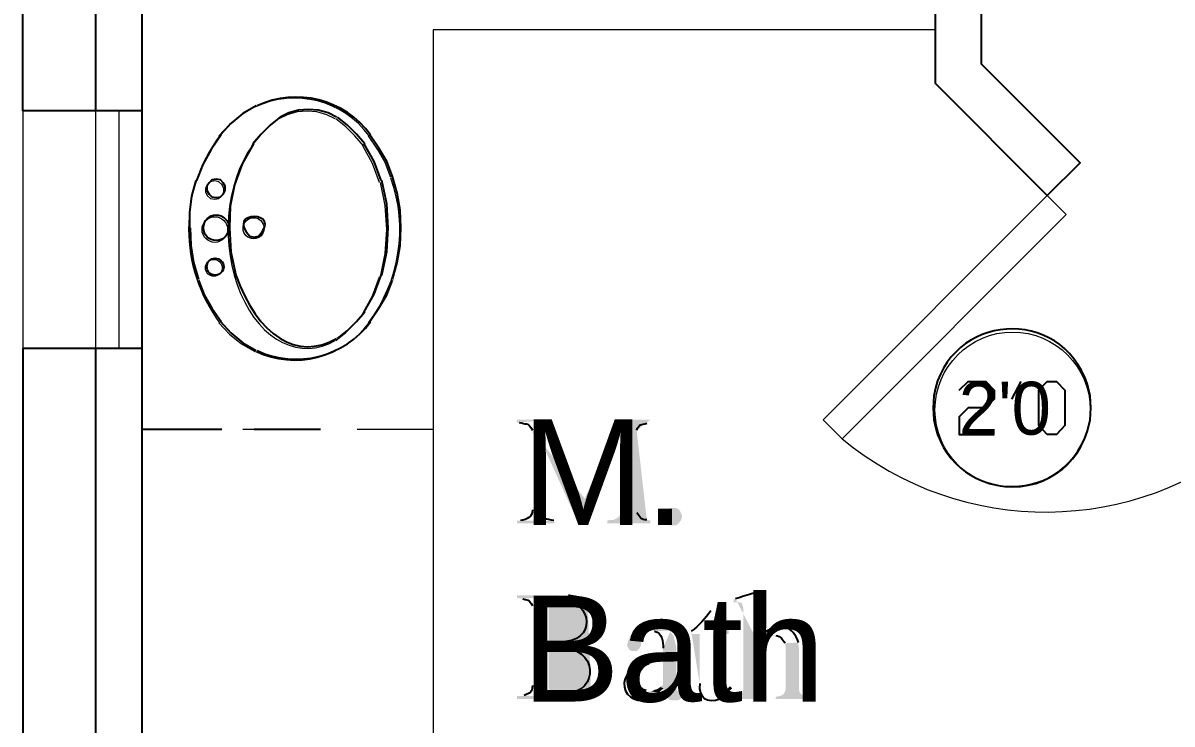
# Model space of a CAD drawing. Header units: inches. Extents: x -167 to 6071, y -6287 to -2731.
# Drawn here: x -112.1 to -25.2, y -5893.1 to -5840.1 of the extents above; entities that cross this region are included whole.
import ezdxf

# ---------------------------------------------------------------- set-up
doc = ezdxf.new("R2010")
doc.units = ezdxf.units.IN
doc.header["$LTSCALE"] = 96
doc.header["$MEASUREMENT"] = 0
doc.linetypes.add('Dash', pattern=[0.225, 0.15, -0.075])
doc.layers.add('Door label', color=5, linetype='Continuous', lineweight=5)
doc.layers.add('Doors', color=5, linetype='Continuous', lineweight=9)
doc.layers.add('Furniture', color=7, linetype='Continuous', lineweight=5, true_color=0x994d00)
doc.layers.add('PDF_Geometry', color=7, linetype='Continuous', true_color=0x4a4a4a)
doc.layers.add('PDF_Solid Fills', color=7, linetype='Continuous')
doc.styles.get("Standard").update_dxf_attribs({"font": 'arial.ttf'})

# ---------------------------------------------------------------- blocks, each defined once
blk = doc.blocks.new('Sink')
at = {"layer": 'Furniture'}
for points in [[(-2.293, 7.067), (-3.093, 7.92), (-4, 8.667), (-5.013, 9.253)], [(-11.147, 8.4), (-11.893, 7.813), (-12.587, 7.12), (-13.227, 6.373)], [(-13.173, 6.373), (-13.92, 5.04), (-14.453, 3.6)], [(-14.507, 3.6), (-14.88, 1.84), (-14.987, 0.027), (-14.88, -1.787), (-14.507, -3.547)], [(-15.307, -3.92), (-14.88, -5.04), (-14.293, -6.053), (-13.6, -7.067)], [(-14.453, -3.547), (-13.92, -4.987), (-13.173, -6.32)], [(-13.227, -6.32), (-12.587, -7.067), (-11.893, -7.76), (-11.147, -8.347)], [(-11.093, -8.347), (-10.453, -8.667), (-9.707, -8.88), (-8.96, -8.933), (-8.213, -8.88), (-7.467, -8.667), (-6.827, -8.347), (-6.08, -7.76), (-5.387, -7.067), (-4.747, -6.32)], [(-5.013, -9.253), (-4, -8.667), (-3.093, -7.92), (-2.293, -7.067)]]:
    blk.add_lwpolyline(points, dxfattribs=at)
blk.add_lwpolyline([(-1.973, -2.267), (-2.293, -2.32), (-2.507, -2.533), (-2.667, -2.8), (-2.667, -3.12), (-2.507, -3.387), (-2.293, -3.6), (-1.973, -3.653), (-1.653, -3.6), (-1.44, -3.387), (-1.28, -3.12), (-1.28, -2.8), (-1.44, -2.533), (-1.653, -2.32)], close=True, dxfattribs=at)
for centre, radius in [((-1.908, 2.91), 0.637), ((-1.982, 0.018), 0.969), ((-4.913, -0.078), 0.798)]:
    blk.add_circle(centre, radius, dxfattribs=at)
for centre, radius, start, end in [((-8.025, 2.919), 6.992, 64.96534, 143.60901), ((-4.365, 0.025), 11.613, 142.67613, 199.5796), ((-11.813, 0), 11.813, 323.25944, 36.74056), ((-8.035, -2.956), 6.962, 216.19077, 295.23489)]:
    blk.add_arc(centre, radius, start, end, dxfattribs=at)
blk.add_ellipse((-8.858, 0.171), major_axis=(-0.18, 8.837), ratio=0.664092, start_param=3.873962, end_param=6.643025, dxfattribs=at)

msp = doc.modelspace()

# ---------------------------------------------------------------- hatches: boundary and pattern name
at = {"layer": 'PDF_Solid Fills', "transparency": 33554559}
h = msp.add_hatch(color=256, dxfattribs=at)
h.paths.add_polyline_path([(-72.31, -5870.069), (-74.71, -5870.069), (-74.71, -5870.282), (-74.55, -5870.282)], flags=0)
h.paths.add_polyline_path([(-73.537, -5870.869), (-73.537, -5871.082), (-73.003, -5871.455), (-70.07, -5877.909), (-69.59, -5876.042)], flags=0)
h = msp.add_hatch(color=256, dxfattribs=at)
h.paths.add_polyline_path([(-64.63, -5870.069), (-66.977, -5870.069), (-69.59, -5876.042), (-70.07, -5877.909), (-69.91, -5877.909), (-66.87, -5871.189), (-65.643, -5871.082), (-65.643, -5870.869)], flags=0)
h.paths.add_polyline_path([(-64.897, -5870.335), (-64.63, -5870.282)], flags=0)
h = msp.add_hatch(color=256, dxfattribs=at)
h.paths.add_polyline_path([(-73.537, -5871.082), (-73.537, -5876.895)], flags=0)
h.paths.add_polyline_path([(-74.443, -5877.695), (-74.71, -5877.695), (-74.71, -5877.909), (-71.883, -5877.909), (-71.883, -5877.695), (-71.937, -5877.695)], flags=0)
h.paths.add_polyline_path([(-73.003, -5876.949), (-73.003, -5871.455)], flags=0)
h = msp.add_hatch(color=256, dxfattribs=at)
h.paths.add_polyline_path([(-65.643, -5871.082), (-66.87, -5871.189), (-66.87, -5877.109), (-66.923, -5877.269), (-67.03, -5877.429), (-67.19, -5877.535), (-67.403, -5877.642), (-67.617, -5877.642), (-67.883, -5877.695), (-67.883, -5877.909), (-64.63, -5877.909), (-64.63, -5877.695), (-64.897, -5877.642)], flags=0)
h.paths.add_polyline_path([(-65.643, -5877.109), (-65.643, -5876.895)], flags=0)
for points in [[(-62.23, -5877.375), (-62.283, -5877.589), (-62.39, -5877.802), (-62.603, -5878.015), (-62.817, -5878.069), (-63.137, -5878.069), (-63.35, -5877.909), (-63.563, -5877.695), (-63.617, -5877.482), (-63.617, -5877.375), (-63.563, -5877.162), (-63.457, -5876.949), (-63.403, -5876.895), (-63.243, -5876.789), (-63.03, -5876.735), (-62.71, -5876.735), (-62.497, -5876.842), (-62.443, -5876.895), (-62.337, -5877.055), (-62.23, -5877.322)], [(-64.47, -5885.749), (-64.63, -5885.749), (-65.057, -5885.855), (-65.323, -5885.909), (-65.537, -5886.015), (-65.697, -5886.122), (-65.857, -5886.175), (-66.017, -5886.335), (-66.177, -5886.549), (-66.283, -5886.709), (-66.337, -5886.922), (-66.39, -5887.135), (-66.23, -5887.455), (-66.07, -5887.562), (-65.643, -5887.562), (-65.483, -5887.402), (-65.377, -5887.242), (-65.323, -5887.029), (-65.323, -5886.495), (-65.27, -5886.335), (-65.163, -5886.175), (-65.003, -5886.122), (-64.79, -5886.069), (-64.47, -5886.015), (-63.297, -5886.015), (-63.457, -5885.909), (-63.883, -5885.802), (-64.15, -5885.802)], [(-56.203, -5886.335), (-56.577, -5886.709), (-56.257, -5886.815), (-56.097, -5886.655), (-55.67, -5886.442), (-55.51, -5886.389), (-55.297, -5886.389)], [(-63.883, -5890.282), (-64.097, -5890.442), (-64.31, -5890.495), (-64.523, -5890.602), (-64.683, -5890.602), (-63.99, -5890.709), (-63.83, -5890.549), (-63.617, -5890.389)], [(-58.603, -5890.229), (-58.817, -5890.442), (-59.03, -5890.602), (-59.19, -5890.655), (-59.403, -5890.709), (-58.817, -5890.762), (-58.443, -5890.389)]]:
    msp.add_hatch(color=256, dxfattribs=at).paths.add_polyline_path(points)
h = msp.add_hatch(color=256, dxfattribs=at)
h.paths.add_polyline_path([(-71.403, -5883.349), (-74.71, -5883.349), (-74.71, -5883.562), (-74.55, -5883.562), (-74.283, -5883.615)], flags=0)
h.paths.add_polyline_path([(-73.537, -5884.149), (-73.537, -5890.175)], flags=0)
h.paths.add_polyline_path([(-74.177, -5890.922), (-74.39, -5890.975), (-74.71, -5890.975), (-74.71, -5891.189), (-70.817, -5891.189)], flags=0)
h.paths.add_polyline_path([(-69.11, -5890.869), (-68.897, -5890.762), (-71.19, -5890.762), (-71.51, -5890.709), (-71.937, -5890.709), (-72.15, -5890.602), (-72.31, -5890.442), (-72.31, -5887.349), (-71.777, -5887.349), (-69.163, -5887.242), (-69.377, -5887.189), (-69.643, -5887.135), (-69.857, -5887.082), (-69.643, -5887.029), (-69.377, -5886.922), (-72.31, -5886.869), (-72.31, -5884.202), (-72.257, -5883.989), (-72.097, -5883.829), (-71.617, -5883.829), (-69.163, -5883.775), (-69.377, -5883.669)], flags=0)
h.paths.add_polyline_path([(-70.817, -5883.349), (-71.083, -5883.349)], flags=0)
h = msp.add_hatch(color=256, dxfattribs=at)
h.paths.add_polyline_path([(-69.163, -5883.775), (-71.617, -5883.829), (-71.297, -5883.829)], flags=0)
h.paths.add_polyline_path([(-71.51, -5886.869), (-72.31, -5886.869), (-69.377, -5886.922)], flags=0)
h.paths.add_polyline_path([(-68.843, -5883.989), (-69.003, -5883.882)], flags=0)
h = msp.add_hatch(color=256, dxfattribs=at)
h.paths.add_polyline_path([(-56.577, -5883.135), (-56.79, -5883.189)], flags=0)
h.paths.add_polyline_path([(-58.177, -5883.615), (-58.337, -5883.669), (-58.337, -5883.882), (-57.857, -5883.882), (-57.75, -5883.935), (-57.697, -5883.935), (-57.643, -5884.149), (-57.59, -5884.415), (-57.59, -5890.442), (-57.643, -5890.655), (-57.75, -5890.815), (-57.91, -5890.922), (-58.337, -5891.029), (-58.337, -5891.189), (-55.83, -5891.189), (-55.83, -5891.029), (-56.043, -5891.029), (-56.203, -5890.975), (-56.363, -5890.869), (-56.47, -5890.709), (-56.577, -5890.495), (-56.577, -5887.082), (-56.47, -5886.975), (-56.257, -5886.815), (-56.577, -5886.709)], flags=0)
h = msp.add_hatch(color=256, dxfattribs=at)
h.paths.add_polyline_path([(-59.883, -5884.309), (-60.043, -5884.522)], flags=0)
h.paths.add_polyline_path([(-61.537, -5886.069), (-61.59, -5886.175), (-61.537, -5886.282), (-60.897, -5886.282), (-60.897, -5890.015)], flags=0)
h.paths.add_polyline_path([(-59.35, -5891.189), (-59.137, -5891.082), (-59.137, -5891.029), (-58.977, -5890.922), (-58.817, -5890.762), (-59.403, -5890.709), (-59.51, -5890.655), (-59.67, -5890.602), (-59.777, -5890.442), (-59.83, -5890.282), (-59.883, -5890.015), (-59.883, -5886.282), (-58.71, -5886.282), (-58.71, -5885.909), (-59.883, -5885.909)], flags=0)
h = msp.add_hatch(color=256, dxfattribs=at)
h.paths.add_polyline_path([(-63.297, -5886.015), (-64.47, -5886.015), (-64.31, -5886.069)], flags=0)
h.paths.add_polyline_path([(-63.67, -5887.349), (-63.67, -5887.775), (-63.937, -5887.829), (-64.363, -5888.042), (-63.67, -5888.042), (-63.67, -5890.122), (-63.883, -5890.282), (-63.617, -5890.389), (-63.617, -5890.495), (-63.563, -5890.762), (-63.35, -5891.082), (-63.19, -5891.242), (-63.03, -5891.295), (-62.657, -5891.295), (-62.443, -5891.242), (-62.23, -5891.082), (-62.123, -5890.975), (-61.963, -5890.869), (-61.75, -5890.709), (-62.39, -5890.655), (-62.55, -5890.602), (-62.657, -5890.442), (-62.657, -5887.402), (-62.71, -5887.082), (-62.87, -5886.442), (-62.977, -5886.282), (-63.137, -5886.122)], flags=0)
h = msp.add_hatch(color=256, dxfattribs=at)
h.paths.add_polyline_path([(-54.87, -5885.749), (-55.03, -5885.802)], flags=0)
h.paths.add_polyline_path([(-56.043, -5886.175), (-56.203, -5886.335), (-55.297, -5886.389), (-55.137, -5886.389)], flags=0)
h.paths.add_polyline_path([(-54.443, -5886.975), (-54.39, -5887.242), (-54.39, -5890.442), (-54.443, -5890.655), (-54.55, -5890.815), (-54.71, -5890.922), (-55.137, -5891.029), (-55.137, -5891.189), (-52.63, -5891.189), (-52.63, -5891.029), (-52.843, -5891.029), (-53.003, -5890.975), (-53.163, -5890.869), (-53.323, -5890.709), (-53.377, -5890.495), (-53.377, -5887.402), (-53.43, -5887.135), (-53.43, -5886.922)], flags=0)
h.paths.add_polyline_path([(-54.23, -5885.855), (-54.443, -5885.802), (-54.657, -5885.802)], flags=0)
h = msp.add_hatch(color=256, dxfattribs=at)
h.paths.add_polyline_path([(-69.163, -5887.242), (-71.777, -5887.349), (-71.723, -5887.349)], flags=0)
h.paths.add_polyline_path([(-70.923, -5890.709), (-71.19, -5890.762), (-68.897, -5890.762)], flags=0)
h.paths.add_polyline_path([(-68.79, -5887.455), (-68.95, -5887.349)], flags=0)
h = msp.add_hatch(color=256, dxfattribs=at)
h.paths.add_polyline_path([(-64.363, -5888.042), (-64.577, -5888.095)], flags=0)
h.paths.add_polyline_path([(-64.203, -5890.815), (-63.99, -5890.709), (-64.683, -5890.602), (-64.95, -5890.549)], flags=0)
h.paths.add_polyline_path([(-65.537, -5889.535), (-65.537, -5889.322), (-65.43, -5889.109)], flags=0)
h.paths.add_polyline_path([(-64.257, -5888.255), (-63.99, -5888.149), (-63.67, -5888.042)], flags=0)

# ---------------------------------------------------------------- linework, layer by layer
at = {"layer": 'Door label'}
msp.add_circle((-37.219, -5869.319), 5.877, dxfattribs=at)
at = {"layer": 'Doors'}
msp.add_line((-34.603, -5853.109), (-33.163, -5854.549), dxfattribs=at)
at = {"layer": 'Doors', "transparency": 33554687}
for points in [[(-112.097, -5846.709), (-112.097, -5864.682)], [(-106.603, -5846.709), (-106.603, -5864.682)], [(-104.843, -5846.709), (-104.843, -5864.682)], [(-34.603, -5853.109), (-51.563, -5870.069)], [(-33.163, -5854.549), (-50.123, -5871.509)]]:
    msp.add_lwpolyline(points, dxfattribs=at)
msp.add_lwpolyline([(-51.563, -5870.069), (-50.123, -5871.509, 0.364513), (-18.977, -5871.242), (-17.697, -5870.015)], format="xyb", dxfattribs=at)
at = {"layer": 'Furniture', "transparency": 33554687}
msp.add_lwpolyline([(-43.083, -5840.575), (-81.057, -5840.575), (-81.057, -5924.095)], dxfattribs=at)
at = {"layer": 'Furniture', "linetype": 'Dash', "ltscale": 0.4, "transparency": 33554687}
msp.add_lwpolyline([(-81.057, -5870.815), (-103.083, -5870.815)], dxfattribs=at)
at = {"layer": 'PDF_Geometry', "color": 7}
for points in [[(-103.083, -5846.709), (-112.097, -5846.709), (-112.097, -5781.589), (-108.577, -5781.589)], [(-103.083, -5988.575), (-103.083, -5816.575), (-43.083, -5816.575), (-43.083, -5844.629), (-34.603, -5853.109), (-32.097, -5850.655), (-39.563, -5843.189), (-39.563, -5832.575), (24.917, -5832.575), (24.917, -5872.575), (-10.177, -5872.575), (-15.137, -5867.615), (-17.59, -5870.069), (-13.75, -5873.962), (-16.577, -5876.789), (-14.07, -5879.295), (-10.87, -5876.095), (76.97, -5876.095), (76.97, -5872.575), (69.93, -5872.575), (69.93, -5864.575), (66.41, -5864.575), (66.41, -5872.575)], [(-112.097, -5832.575), (-106.603, -5832.575), (-106.603, -5846.709)], [(-103.083, -5864.682), (-112.097, -5864.682), (-112.097, -5900.949), (-103.083, -5900.949)], [(-106.603, -5864.682), (-106.603, -5900.949)]]:
    msp.add_lwpolyline(points, dxfattribs=at)
at = {"layer": 'PDF_Geometry'}
for points in [[(-94.443, -5846.335), (-95.457, -5846.922), (-96.363, -5847.669), (-97.163, -5848.522)], [(-88.363, -5847.189), (-89.003, -5846.869), (-89.75, -5846.655), (-90.497, -5846.602), (-91.243, -5846.655), (-91.99, -5846.869), (-92.63, -5847.189), (-93.377, -5847.775), (-94.07, -5848.469), (-94.71, -5849.215)], [(-86.23, -5849.215), (-86.87, -5848.469), (-87.563, -5847.775), (-88.31, -5847.189)], [(-97.11, -5848.522), (-97.857, -5849.642), (-98.497, -5850.762), (-98.977, -5851.989)], [(-84.15, -5859.455), (-83.777, -5858.175), (-83.563, -5856.895), (-83.51, -5855.562), (-83.563, -5854.229), (-83.777, -5852.949), (-84.15, -5851.669), (-84.577, -5850.549), (-85.163, -5849.535), (-85.857, -5848.522)], [(-94.657, -5849.215), (-95.51, -5850.709), (-96.097, -5852.309), (-96.417, -5853.909), (-96.47, -5855.562), (-96.363, -5857.375), (-95.99, -5859.135)], [(-85.003, -5851.989), (-85.537, -5850.549), (-86.283, -5849.215)], [(-99.03, -5851.989), (-99.35, -5853.162), (-99.51, -5854.389), (-99.51, -5855.615)], [(-84.95, -5859.135), (-84.577, -5857.375), (-84.47, -5855.562), (-84.577, -5853.749), (-84.95, -5851.989)], [(-99.457, -5855.562), (-99.403, -5856.895), (-99.19, -5858.175), (-98.817, -5859.455)], [(-94.923, -5856.202), (-94.603, -5856.255), (-94.283, -5856.202)], [(-98.817, -5859.509), (-98.39, -5860.629), (-97.803, -5861.642), (-97.11, -5862.655)], [(-86.283, -5861.909), (-85.537, -5860.575), (-85.003, -5859.135)], [(-85.857, -5862.655), (-85.163, -5861.642), (-84.577, -5860.629), (-84.15, -5859.509)], [(-88.31, -5863.935), (-87.563, -5863.349), (-86.87, -5862.655), (-86.23, -5861.909)], [(-97.163, -5862.655), (-96.363, -5863.509), (-95.457, -5864.255), (-94.443, -5864.842)], [(-41.27, -5867.829), (-40.577, -5867.189), (-39.243, -5867.189), (-38.603, -5867.829), (-38.603, -5868.522), (-39.243, -5869.162), (-40.577, -5869.162), (-41.27, -5869.855), (-41.27, -5871.189), (-38.603, -5871.189)], [(-37.27, -5868.522), (-36.577, -5867.189)], [(-31.563, -5870.922), (-31.35, -5870.069), (-31.297, -5869.162), (-31.35, -5868.255), (-31.563, -5867.402)], [(-43.19, -5868.255), (-43.243, -5869.162), (-43.19, -5870.069)], [(-97.057, -5870.815), (-103.083, -5870.815)], [(-89.59, -5870.815), (-94.603, -5870.815)]]:
    msp.add_lwpolyline(points, dxfattribs=at)
for points in [[(-97.483, -5853.269), (-97.163, -5853.215), (-96.95, -5853.002), (-96.79, -5852.735), (-96.79, -5852.415), (-96.95, -5852.149), (-97.163, -5851.935), (-97.483, -5851.882), (-97.803, -5851.935), (-98.017, -5852.149), (-98.177, -5852.415), (-98.177, -5852.735), (-98.017, -5853.002), (-97.803, -5853.215)], [(-34.603, -5871.189), (-35.243, -5870.495), (-35.243, -5867.829), (-34.603, -5867.189), (-33.91, -5867.189), (-33.27, -5867.829), (-33.27, -5870.495), (-33.91, -5871.189)]]:
    msp.add_lwpolyline(points, close=True, dxfattribs=at)
for centre, radius in [((-97.475, -5855.554), 0.969), ((-97.549, -5858.499), 0.637)]:
    msp.add_circle(centre, radius, dxfattribs=at)
for centre, radius, start, end in [((-91.422, -5852.633), 6.962, 36.19077, 115.23489), ((-91.431, -5858.507), 6.992, 244.96534, 323.60901)]:
    msp.add_arc(centre, radius, start, end, dxfattribs=at)
msp.add_ellipse((-89.568, -5849.135), major_axis=(1.269, 15.401), ratio=0.491833, start_param=2.317307, end_param=3.465102, dxfattribs=at)
for points in [[(-94.283, -5856.202), (-92.324, -5854.197), (-96.882, -5854.197), (-94.923, -5856.202)], [(-31.563, -5867.402), (-33.538, -5861.392), (-42.044, -5861.953), (-43.19, -5868.255)], [(-43.19, -5870.069), (-42.046, -5876.368), (-33.54, -5876.934), (-31.563, -5870.922)]]:
    msp.add_open_spline(points, degree=3, dxfattribs=at)
at = {"layer": 'PDF_Geometry', "color": 7}
for points in [[(-74.55, -5870.282), (-73.756, -5870.487), (-74.006, -5870.234), (-73.537, -5870.869)], [(-65.643, -5870.869), (-65.512, -5870.385), (-65.288, -5870.448), (-64.897, -5870.335)], [(-73.537, -5876.895), (-73.551, -5877.411), (-73.982, -5877.633), (-74.443, -5877.695)], [(-71.937, -5877.695), (-72.383, -5877.578), (-73.095, -5877.628), (-73.003, -5876.949)], [(-64.897, -5877.642), (-65.325, -5877.71), (-65.449, -5877.391), (-65.643, -5877.109)], [(-74.283, -5883.615), (-73.672, -5883.779), (-73.914, -5883.613), (-73.537, -5884.149)], [(-71.297, -5883.829), (-68.948, -5883.715), (-68.655, -5886.964), (-71.51, -5886.869)], [(-69.377, -5883.669), (-69.795, -5883.534), (-70.381, -5883.423), (-70.817, -5883.349)], [(-56.79, -5883.189), (-57.254, -5883.331), (-57.716, -5883.46), (-58.177, -5883.615)], [(-69.377, -5886.922), (-68.139, -5886.542), (-67.855, -5884.812), (-68.843, -5883.989)], [(-60.043, -5884.522), (-60.502, -5885.074), (-60.941, -5885.665), (-61.537, -5886.069)], [(-64.31, -5886.069), (-63.736, -5886.178), (-63.654, -5886.875), (-63.67, -5887.349)], [(-55.03, -5885.802), (-55.525, -5885.758), (-55.657, -5886.014), (-56.043, -5886.175)], [(-55.137, -5886.389), (-54.747, -5886.43), (-54.634, -5886.695), (-54.443, -5886.975)], [(-53.43, -5886.922), (-53.522, -5886.477), (-53.821, -5886.063), (-54.23, -5885.855)], [(-71.723, -5887.349), (-68.331, -5887.12), (-68.645, -5890.794), (-70.923, -5890.709)], [(-68.897, -5890.762), (-67.564, -5890.052), (-67.484, -5888.221), (-68.79, -5887.455)], [(-64.577, -5888.095), (-68.33, -5889.42), (-66.089, -5892.467), (-64.203, -5890.815)], [(-65.43, -5889.109), (-65.171, -5888.663), (-64.7, -5888.462), (-64.257, -5888.255)], [(-64.95, -5890.549), (-65.438, -5890.431), (-65.58, -5889.995), (-65.537, -5889.535)], [(-60.897, -5890.015), (-61.005, -5891.12), (-60.349, -5891.528), (-59.35, -5891.189)], [(-73.537, -5890.175), (-73.589, -5890.725), (-73.724, -5890.718), (-74.177, -5890.922)], [(-70.817, -5891.189), (-70.234, -5891.183), (-69.64, -5891.134), (-69.11, -5890.869)]]:
    msp.add_open_spline(points, degree=3, dxfattribs=at)
at = {"layer": 'PDF_Solid Fills', "transparency": 33554559}
msp.add_solid([(-61.803, -5890.389), (-62.23, -5890.602), (-61.75, -5890.709), (-62.39, -5890.655)], dxfattribs=at)

# ---------------------------------------------------------------- block references
at = {"layer": 'Doors', "rotation": 180}
msp.add_blockref('Sink', (-99.563, -5855.669), dxfattribs=at)

# ---------------------------------------------------------------- texts
at = {"layer": 'Door label', "insert": (-41.291, -5867.199), "char_height": 4, "attachment_point": 1}
msp.add_mtext_dynamic_manual_height_columns("{\\Ftxt|c0;2'0}", width=3.08976, gutter_width=1, heights=[0], dxfattribs=at)
at = {"layer": 'Doors', "insert": (-74.377, -5870.044), "char_height": 8, "width": 12.56562, "attachment_point": 1}
msp.add_mtext('M.\\PBath', dxfattribs=at)

doc.saveas('drawing.dxf')
